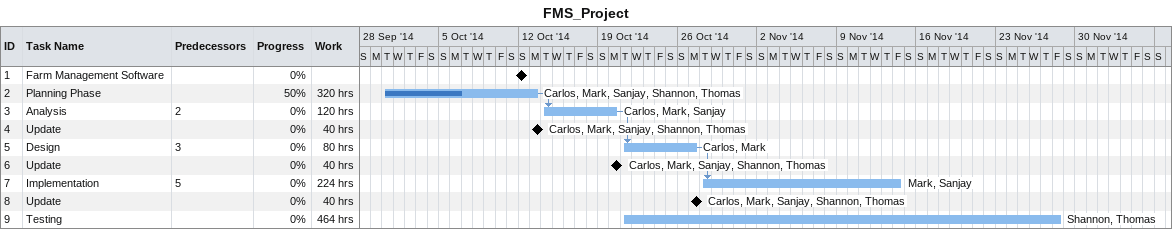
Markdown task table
FMS_Project

| ID | Task | Start | Finish | Predecessors | Resources | % complete | Work (h) |
|---|---|---|---|---|---|---|---|
| 1 | Farm Management Software (milestone) | 2014-10-12 | 2014-10-12 |  |  | 0 |  |
| 2 | Planning Phase | 2014-09-30 | 2014-10-13 |  | Carlos, Mark, Sanjay, Shannon, Thomas | 50 | 320 |
| 3 | Analysis | 2014-10-14 | 2014-10-20 | 2 | Carlos, Mark, Sanjay | 0 | 120 |
| 4 | Update (milestone) | 2014-10-13 | 2014-10-13 |  | Carlos, Mark, Sanjay, Shannon, Thomas | 0 | 40 |
| 5 | Design | 2014-10-21 | 2014-10-27 | 3 | Carlos, Mark | 0 | 80 |
| 6 | Update (milestone) | 2014-10-20 | 2014-10-20 |  | Carlos, Mark, Sanjay, Shannon, Thomas | 0 | 40 |
| 7 | Implementation | 2014-10-28 | 2014-11-14 | 5 | Mark, Sanjay | 0 | 224 |
| 8 | Update (milestone) | 2014-10-27 | 2014-10-27 |  | Carlos, Mark, Sanjay, Shannon, Thomas | 0 | 40 |
| 9 | Testing | 2014-10-21 | 2014-11-28 |  | Shannon, Thomas | 0 | 464 |
